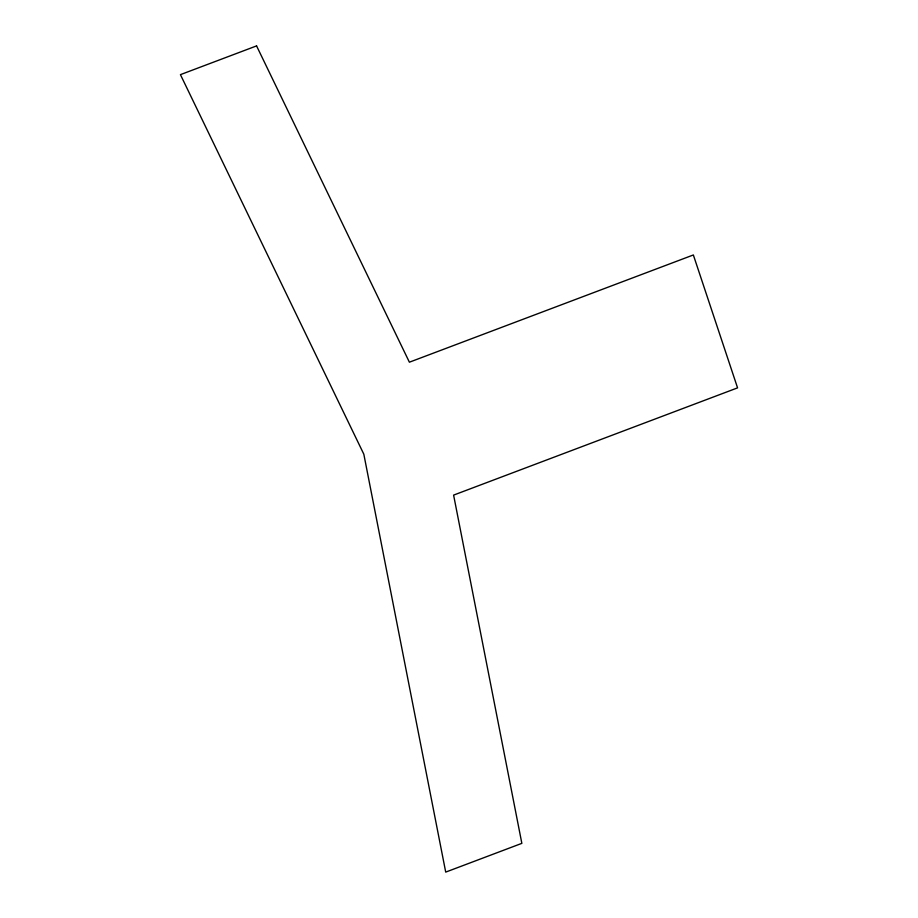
<?xml version="1.0" encoding="UTF-8"?>
<svg xmlns="http://www.w3.org/2000/svg" width="918" height="918" viewBox="0 0 918 918"><rect width="100%" height="100%" fill="white"/><g stroke="black" fill="none" stroke-linecap="round" stroke-linejoin="round"><path stroke-width="1.38" d="M256.57 45.9L180.433 74.645L363.826 454.203L445.712 872.1L521.849 843.355L453.607 495.112L737.567 387.866L693.354 254.963L409.394 362.197L256.57 45.9"/></g></svg>
